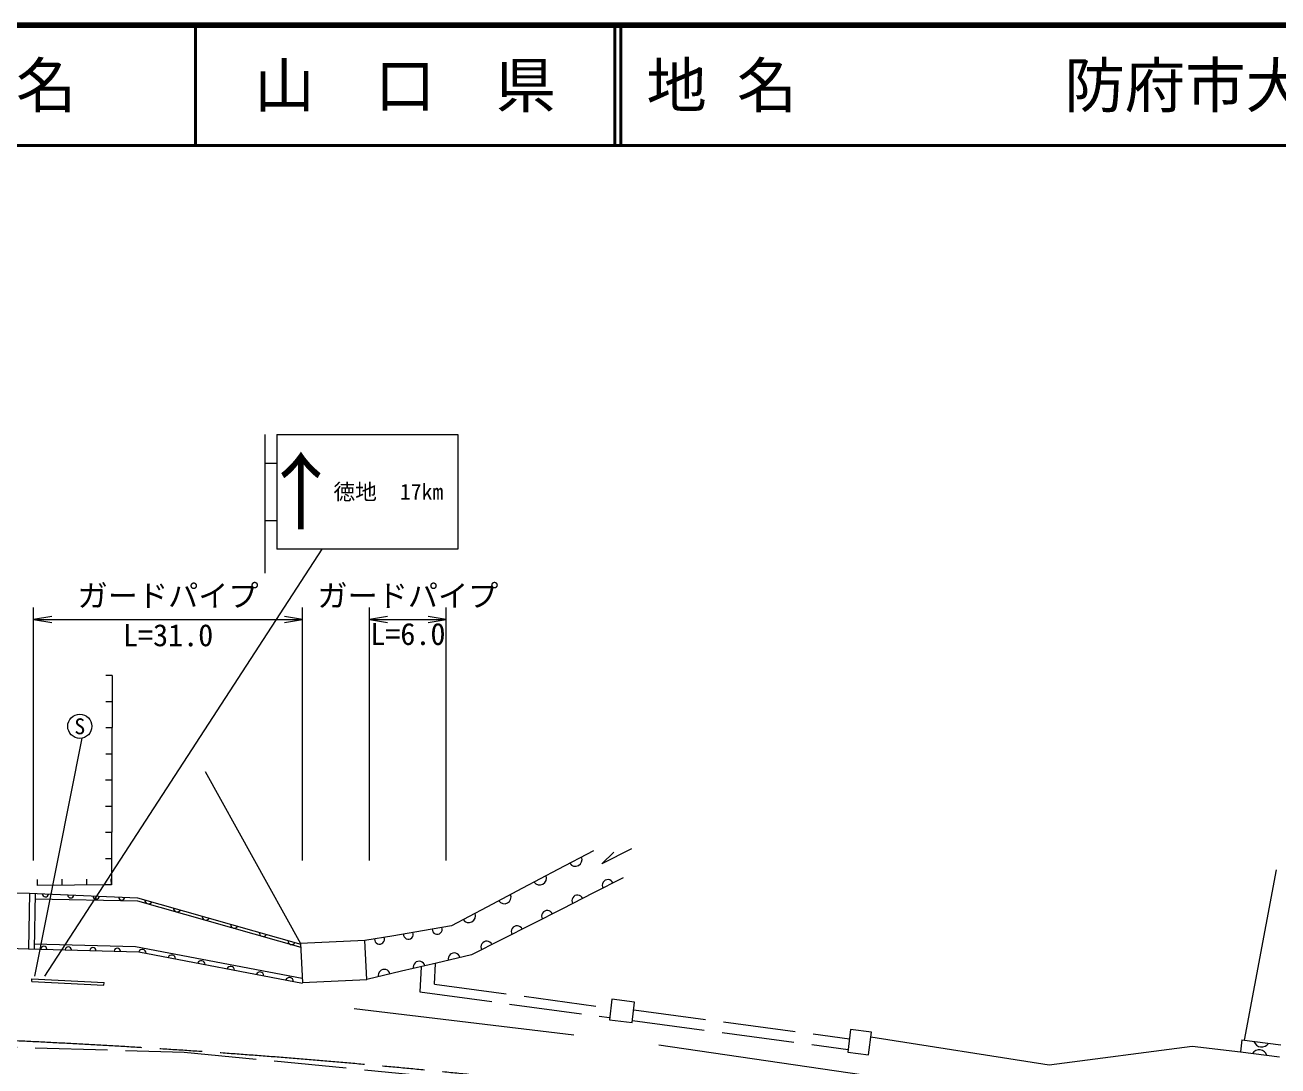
# Model space of a CAD drawing. Units: millimetres at full size, sheet at 1:1000; details may follow other scales. Extents: x 40000 to 122971101, y 20000 to 244977975.
# Drawn here: x 318879 to 422716, y 293674 to 380000 of the extents above; entities that cross this region are included whole.
import ezdxf
from ezdxf.enums import TextEntityAlignment as Align

# ---------------------------------------------------------------- set-up
doc = ezdxf.new("R2010")
doc.units = ezdxf.units.MM
doc.header["$LTSCALE"] = 1000
doc.linetypes.add('CHAIN', pattern=[18.5, 12, -1.5, 3.5, -1.5])
doc.linetypes.add('DASHED', pattern=[7.5, 6, -1.5])
for name, color, linetype, lineweight in [('M-BGD', 7, 'Continuous', 13), ('M-BGD-EXST', 7, 'Continuous', 13), ('M-BMK', 2, 'CHAIN', 13), ('M-STR-HTXT', 7, 'Continuous', 13), ('M-STR-STRC', 7, 'Continuous', 13), ('M-TTL', 2, 'Continuous', 140), ('M-TTL-LINE', 7, 'Continuous', 50)]:
    doc.layers.add(name, color=color, linetype=linetype, lineweight=lineweight)
doc.layers.add('M-TTL-TXT', color=7, linetype='Continuous')
doc.styles.add('ＭＳ ゴシック', font='')
doc.styles.get('ＭＳ ゴシック').set_extended_font_data('MS Gothic')

# ---------------------------------------------------------------- blocks, each defined once
blk = doc.blocks.new('open_arrow')
at = {"color": 0, "linetype": 'Continuous', "lineweight": -2}
blk.add_lwpolyline([(7.5, 1.25), (0, 0), (7.5, -1.25)], dxfattribs=at)

msp = doc.modelspace()

# ---------------------------------------------------------------- linework, layer by layer
at = {"layer": 'M-BGD'}
for p, q in [((326085, 326050), (325585, 326051)), ((326085, 326050), (326031, 308686)), ((326079, 323879), (325579, 323881)), ((326072, 321709), (325572, 321710)), ((326065, 319538), (325565, 319540)), ((333809, 318091), (341720, 303827)), ((326058, 317368), (325558, 317370)), ((326052, 315198), (325552, 315199)), ((326045, 313027), (325545, 313029)), ((365977, 311525), (363037, 309968)), ((369150, 311677), (366691, 310424)), ((326038, 310857), (325538, 310858)), ((366691, 310424), (367685, 311393)), ((363037, 309968), (360097, 308411)), ((419934, 295801), (422595, 309951)), ((319911, 308650), (319908, 309150)), ((319911, 308650), (319908, 309150)), ((326031, 308686), (319911, 308650)), ((321951, 308662), (321948, 309162)), ((323991, 308674), (323988, 309174)), ((326031, 308686), (325531, 308688)), ((326031, 308686), (325531, 308688)), ((326031, 308686), (326028, 309186)), ((360097, 308411), (357156, 306854)), ((368452, 309269), (365939, 307992)), ((319244, 307998), (319163, 303388)), ((319244, 307998), (328206, 307629)), ((319244, 307998), (328206, 307629)), ((319715, 307979), (319634, 303375)), ((319707, 307526), (328195, 307374)), ((328195, 307374), (341734, 303515)), ((328206, 307629), (341722, 303777)), ((365939, 307992), (363427, 306715)), ((357156, 306854), (354216, 305297)), ((363427, 306715), (360914, 305438)), ((354216, 305297), (351825, 304888)), ((360914, 305438), (358402, 304161)), ((349435, 304479), (347044, 304070)), ((351825, 304888), (349435, 304479)), ((319163, 303388), (328305, 303146)), ((319642, 303816), (328025, 303594)), ((328025, 303594), (341851, 300945)), ((347044, 304070), (341720, 303827)), ((341720, 303827), (341867, 300601)), ((347191, 300843), (347044, 304070)), ((358402, 304161), (355889, 302884)), ((328305, 303146), (341869, 300547)), ((352990, 302203), (350091, 301523)), ((355889, 302884), (352990, 302203)), ((350091, 301523), (347191, 300843)), ((319434, 300690), (319444, 300890)), ((319434, 300690), (325414, 300386)), ((319444, 300890), (325424, 300586)), ((325414, 300386), (325424, 300586)), ((341867, 300601), (347191, 300843)), ((367517, 299203), (367307, 297506)), ((369402, 298969), (367517, 299203)), ((346156, 298444), (364355, 296245)), ((369193, 297272), (369402, 298969)), ((367307, 297506), (369193, 297272)), ((387303, 296684), (387066, 294819)), ((389019, 296466), (387303, 296684)), ((388782, 294601), (389019, 296466)), ((371414, 295417), (390466, 292630)), ((419725, 295827), (419599, 294835)), ((419725, 295827), (422962, 295416)), ((387066, 294819), (388782, 294601)), ((419599, 294835), (422836, 294424))]:
    msp.add_line(p, q, dxfattribs=at)
at = {"layer": 'M-BGD', "linetype": 'DASHED'}
for p, q in [((314289, 308121), (319244, 307998)), ((314259, 303548), (319163, 303388)), ((352818, 300461), (352896, 302181)), ((352818, 300461), (367427, 298478)), ((369324, 298331), (387207, 295929)), ((369213, 297438), (387094, 295036)), ((282233, 296286), (332069, 294821)), ((332069, 294821), (365447, 291559))]:
    msp.add_line(p, q, dxfattribs=at)
msp.add_lwpolyline([(351701, 301901), (351607, 299818), (367329, 297684)], dxfattribs=at)
at = {"layer": 'M-BGD'}
msp.add_lwpolyline([(388972, 296094), (403762, 293769), (415601, 295324), (419599, 294835)], dxfattribs=at)
for centre, radius, start, end in [((364480, 310797), 558, 213.82393, 21.98136), ((361540, 309240), 558, 213.82393, 21.98136), ((367182, 308657), 471, 23.37023, 210.51699), ((320562, 307958), 264, 180.72486, 354.56586), ((322671, 307871), 264, 180.72486, 354.56586), ((324780, 307785), 264, 180.72486, 354.56586), ((326889, 307698), 264, 180.72486, 354.56586), ((329113, 307439), 315, 176.02028, 332.16025), ((358600, 307683), 558, 213.82345, 21.98232), ((364670, 307380), 471, 23.37023, 210.51699), ((331486, 306762), 315, 176.02028, 332.16025), ((355659, 306126), 558, 213.82393, 21.98136), ((362157, 306102), 471, 23.37125, 210.51597), ((333858, 306086), 315, 176.02028, 332.16025), ((336230, 305410), 315, 176.02028, 332.16025), ((359645, 304825), 471, 23.37125, 210.51597), ((338602, 304734), 315, 176.02028, 332.16025), ((348254, 304189), 413, 177.61232, 21.80053), ((350645, 304598), 413, 177.61187, 21.80074), ((353035, 305007), 413, 177.61251, 21.80034), ((320432, 303350), 254, 359.40611, 177.56654), ((322464, 303296), 254, 359.40611, 177.56654), ((324496, 303243), 254, 359.40611, 177.56654), ((326527, 303189), 254, 359.40611, 177.56654), ((328597, 303021), 318, 1.45447, 156.85379), ((340975, 304058), 315, 176.02028, 332.16025), ((357132, 303548), 471, 23.37023, 210.51699), ((331036, 302554), 318, 1.45447, 156.85379), ((333475, 302087), 318, 1.45447, 156.85379), ((351539, 301867), 496, 12.77667, 193.62478), ((354439, 302547), 496, 12.77723, 193.62396), ((335913, 301620), 318, 1.45447, 156.85379), ((338352, 301152), 318, 1.45447, 156.85379), ((348640, 301187), 496, 12.77683, 193.62323), ((340791, 300685), 318, 1.45447, 156.85379), ((421166, 294329), 679, 19.4523, 146.07987), ((421368, 295922), 677, 199.17817, 326.35399)]:
    msp.add_arc(centre, radius, start, end, dxfattribs=at)
at = {"layer": 'M-BGD-EXST'}
msp.add_line((319694, 301128), (323620, 320864), dxfattribs=at)
msp.add_circle((323417, 321843), 1000, dxfattribs=at)
at = {"layer": 'M-BMK'}
msp.add_arc((287239, -374799), 671261, 83.31245, 90.57886, dxfattribs=at)
at = {"layer": 'M-STR-HTXT'}
for p, q in [((319591, 310707), (319591, 331707)), ((341877, 310707), (341877, 331707)), ((347423, 310707), (347423, 331707)), ((353791, 310707), (353791, 331707)), ((319591, 330707), (341877, 330707)), ((347423, 330707), (353791, 330707))]:
    msp.add_line(p, q, dxfattribs=at)
at = {"layer": 'M-STR-STRC'}
for p, q in [((338740, 346040), (338740, 334540)), ((339740, 346040), (354740, 346040)), ((339740, 346040), (339740, 336540)), ((354740, 346040), (354740, 336540)), ((338740, 343665), (339740, 343665)), ((338740, 338915), (339740, 338915)), ((320515, 301128), (343504, 336540)), ((354740, 336540), (339740, 336540))]:
    msp.add_line(p, q, dxfattribs=at)
at = {"layer": 'M-TTL'}
msp.add_line((680000, 380000), (40000, 380000), dxfattribs=at)
at = {"layer": 'M-TTL-LINE'}
for p, q in [((333000, 380000), (333000, 370000)), ((367750, 380000), (367750, 370000)), ((368250, 380000), (368250, 370000)), ((40000, 370000), (680000, 370000))]:
    msp.add_line(p, q, dxfattribs=at)

# ---------------------------------------------------------------- block references
at = {"layer": 'M-STR-HTXT', "xscale": 200, "yscale": 200}
for p in [(319591, 330707), (347423, 330707)]:
    msp.add_blockref('open_arrow', p, dxfattribs=at)
at = {"layer": 'M-STR-HTXT', "xscale": 200, "yscale": 200, "rotation": 180}
for p in [(341877, 330707), (353791, 330707)]:
    msp.add_blockref('open_arrow', p, dxfattribs=at)

# ---------------------------------------------------------------- texts
at = {"layer": 'M-BGD-EXST', "style": 'ＭＳ ゴシック'}
msp.add_text('S', height=1320, dxfattribs=at).set_placement((323417, 321843), align=Align.MIDDLE_CENTER)
at = {"layer": 'M-STR-HTXT', "style": 'ＭＳ ゴシック'}
for s, p in [('ガードパイプ', (330734, 331207)), ('ガードパイプ', (350607, 331207)), ('L=31.0', (330734, 327933)), ('L=6.0', (350607, 328036))]:
    msp.add_text(s, height=1833, dxfattribs=at).set_placement(p, align=Align.BOTTOM_CENTER)
at = {"layer": 'M-STR-STRC', "style": 'ＭＳ ゴシック'}
for s, height, p in [('↑', 5132, (341740, 341290)), ('徳地', 1320, (346240, 341290)), ('17km', 1320, (351740, 341290))]:
    msp.add_text(s, height=height, dxfattribs=at).set_placement(p, align=Align.MIDDLE_CENTER)
at = {"layer": 'M-TTL-TXT', "style": 'ＭＳ ゴシック'}
for s, p in [('県\u3000名', (315625, 375000)), ('山\u3000口\u3000県', (350375, 375000))]:
    msp.add_text(s, height=3666, dxfattribs=at).set_placement(p, align=Align.MIDDLE_CENTER)
for s, p in [('地 名', (370380, 375000)), ('防府市大字上右田', (405024, 375000))]:
    msp.add_text(s, height=3666, dxfattribs=at).set_placement(p, align=Align.MIDDLE_LEFT)

doc.saveas('drawing.dxf')
